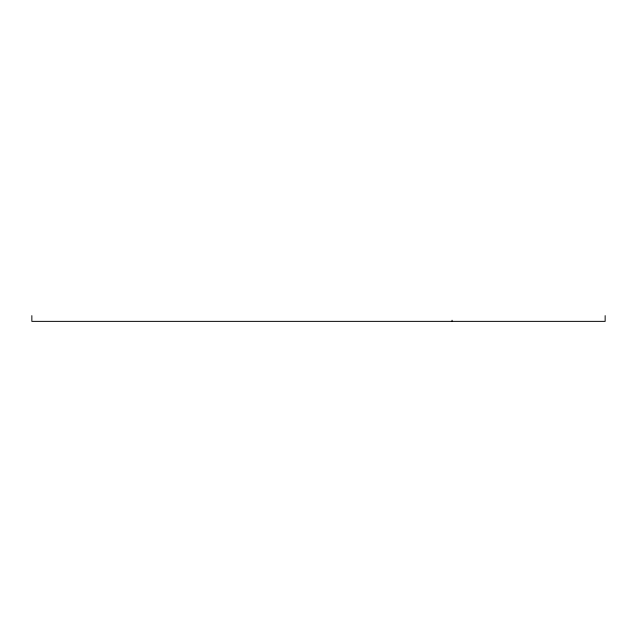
<?xml version="1.0" encoding="UTF-8"?>
<svg xmlns="http://www.w3.org/2000/svg" width="637" height="637" viewBox="0 0 637 637"><rect width="100%" height="100%" fill="white"/><g stroke="black" fill="none" stroke-linecap="round" stroke-linejoin="round"><path stroke-width="0.96" d="M605.15 315.633L605.15 321.367L31.85 321.367L31.85 315.633M452.063 320.22L452.063 321.367"/></g></svg>
